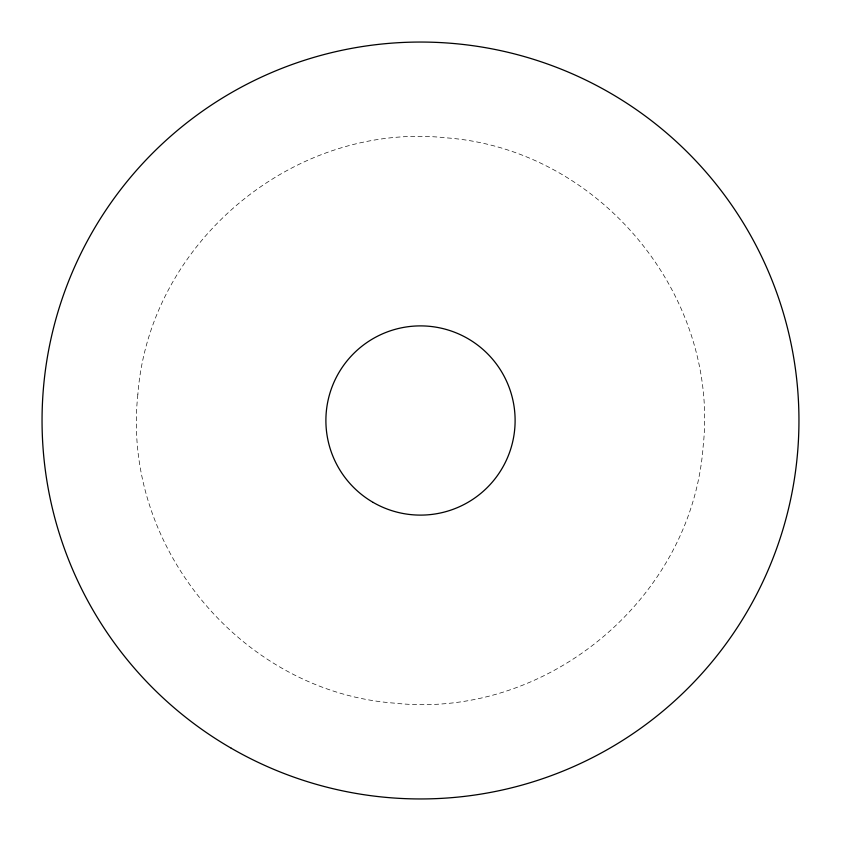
<?xml version="1.0" encoding="UTF-8"?>
<svg xmlns="http://www.w3.org/2000/svg" width="841" height="841" viewBox="0 0 841 841"><rect width="100%" height="100%" fill="white"/><g stroke="black" fill="none" stroke-linecap="round" stroke-linejoin="round"><path stroke-width="0.63" stroke-dasharray="4.21 3.15" d="M137.85 394.566C121.304 546.482 242.145 691.775 394.566 703.15C546.482 719.696 691.775 598.855 703.15 446.434C719.696 294.529 598.855 149.225 446.434 137.85C294.518 121.304 149.225 242.145 137.85 394.566"/><path stroke-width="1.26" d="M231.275 748.248A378.45 378.45 0 0 0 798.95 420.5A378.45 378.45 0 0 0 231.275 92.752A378.45 378.45 0 0 0 231.275 748.248M373.194 502.434A94.612 94.612 0 0 0 515.112 420.5A94.612 94.612 0 0 0 373.194 338.566A94.612 94.612 0 0 0 373.194 502.434"/></g></svg>
